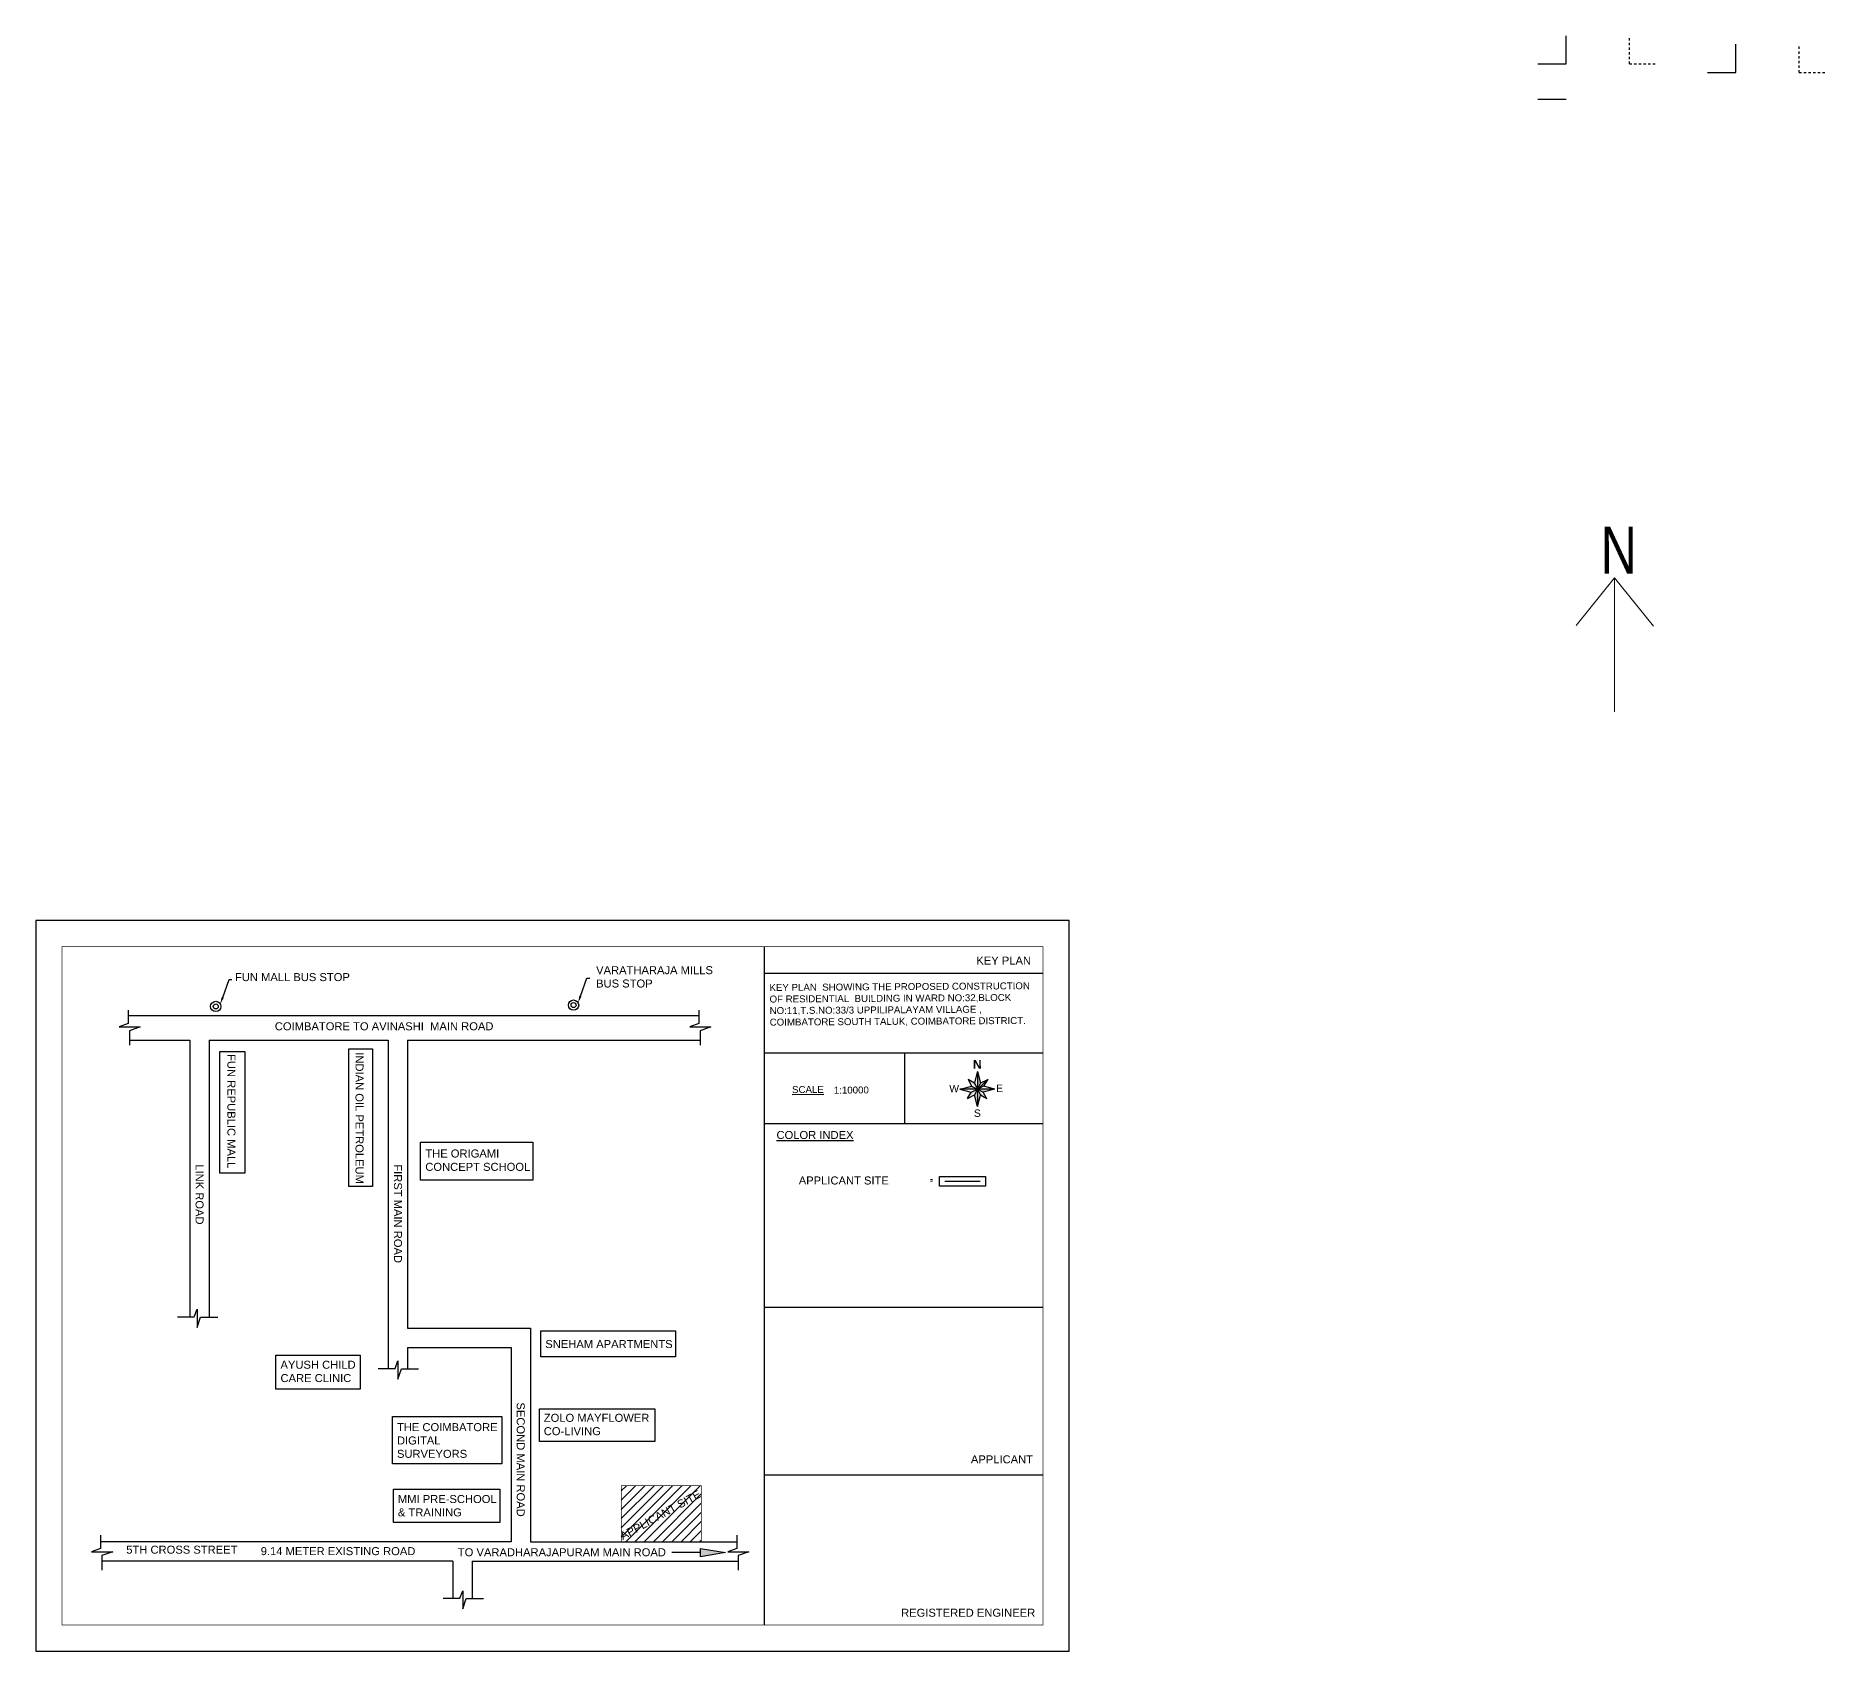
# Model space of a CAD drawing. Header units: metres. Extents: x 1549 to 1752, y 1518 to 3502.
# Drawn here: x 1661.5 to 1737.8, y 1518.4 to 1587.2 of the extents above; entities that cross this region are included whole.
import ezdxf
from ezdxf import colors
from ezdxf.entities.mleader import LeaderData, LeaderLine
from ezdxf.enums import TextEntityAlignment as Align
from ezdxf.math import Vec2, Vec3

# ---------------------------------------------------------------- set-up
doc = ezdxf.new("R2010")
doc.units = ezdxf.units.M
doc.linetypes.add('ACAD_ISO02W100', pattern=[15, 12, -3])
doc.layers.add('LOCATION_PLAN', color=7, linetype='Continuous', lineweight=0)
doc.layers.add('NORTH_DIRECTION', color=7, linetype='Continuous', lineweight=0)
doc.styles.add('SLS-Arial', font='arial.ttf')
doc.styles.add('SSC - Arial', font='arial.ttf')
doc.styles.get("Standard").update_dxf_attribs({"font": 'arial.ttf'})
doc.styles.add('USA TEXT', font='GOTHIC.TTF', dxfattribs={"width": 0.8})

msp = doc.modelspace()

# ---------------------------------------------------------------- hatches: boundary and pattern name
at = {"linetype": 'ByBlock'}
h = msp.add_hatch(color=256, dxfattribs=at)
h.paths.add_polyline_path([(1701.58519441, 1543.07863702), (1701.58519441, 1542.33197948), (1701.71468764, 1542.57884582)])
h.paths.add_polyline_path([(1702.0072342, 1542.72845288), (1701.58519441, 1542.33197948), (1701.84669694, 1542.45768055)])
h.paths.add_polyline_path([(1702.33185194, 1542.33197948), (1701.58519441, 1542.33197948), (1701.83206075, 1542.20248625)])
h.paths.add_polyline_path([(1701.58519441, 1542.33197948), (1701.71089548, 1542.07047695), (1701.98166781, 1541.90993969)])
h.paths.add_polyline_path([(1701.58519441, 1542.33197948), (1701.45570118, 1542.08511314), (1701.58519441, 1541.58532195)])
h.paths.add_polyline_path([(1701.58519441, 1542.33197948), (1701.32369188, 1542.20627841), (1701.16315461, 1541.93550608)])
h.paths.add_polyline_path([(1701.33832806, 1542.46147271), (1700.83853687, 1542.33197948), (1701.58519441, 1542.33197948)])
h.paths.add_polyline_path([(1701.45949333, 1542.59348201), (1701.188721, 1542.75401928), (1701.58519441, 1542.33197948)])
h = msp.add_hatch()
h.set_pattern_fill('ANSI31', color=256, scale=2.224555)
h.set_pattern_definition([(45, (1391.03767, 1432.75554), (-0.19662473, 0.19662473), [])])
h.paths.add_polyline_path([(1689.81462165, 1525.42301777), (1686.4043307, 1525.42301777), (1686.4043307, 1523.03581411), (1689.81462165, 1523.03581411)])
h.paths.add_polyline_path([(1686.44005641, 1522.9742825), (1689.95365954, 1524.92054114), (1689.69728509, 1525.38337689), (1686.18368196, 1523.43711825)], flags=9)
msp.add_hatch(color=256).paths.add_polyline_path([(1689.7774481, 1522.75740888), (1689.7774481, 1522.57421082), (1689.77734522, 1522.39536547), (1690.84919537, 1522.57436543)])

# ---------------------------------------------------------------- linework, layer by layer
for p, q in [((1726.67575531, 1586.0249551), (1726.67575531, 1587.22439955)), ((1733.90221017, 1585.66334357), (1733.90221017, 1586.86278802)), ((1725.47631086, 1586.0249551), (1726.67575531, 1586.0249551)), ((1732.70276572, 1585.66334357), (1733.90221017, 1585.66334357)), ((1725.47631086, 1584.52495443), (1726.67575531, 1584.52495443)), ((1692.49032873, 1548.40590236), (1692.49032873, 1519.48668873)), ((1692.49032873, 1547.27026322), (1704.38512302, 1547.27026322)), ((1692.49032873, 1543.87530206), (1704.38512302, 1543.87530206)), ((1692.49032873, 1543.87530206), (1704.38512302, 1543.87530206)), ((1698.49440794, 1540.86378619), (1698.49440794, 1543.87530206)), ((1692.49032873, 1540.86378619), (1704.38512302, 1540.86378619)), ((1699.96039105, 1538.60678137), (1701.93020666, 1538.60678137)), ((1699.96039105, 1538.19444513), (1699.96039105, 1538.60678137)), ((1701.93020666, 1538.60678137), (1701.93020666, 1538.19444513)), ((1701.93020666, 1538.19444513), (1699.96039105, 1538.19444513)), ((1700.19471943, 1538.40686059), (1701.70649102, 1538.40686059)), ((1692.49032873, 1533.03323898), (1704.38512302, 1533.03323898)), ((1692.49032873, 1525.89157795), (1704.38512302, 1525.89157795))]:
    msp.add_line(p, q)
at = {"linetype": 'ACAD_ISO02W100', "ltscale": 0.003}
for p, q in [((1729.37575531, 1586.0249551), (1729.37575531, 1587.22439955)), ((1736.60221017, 1585.66334357), (1736.60221017, 1586.86278802)), ((1729.37575531, 1586.0249551, 0), (1730.57519975, 1586.0249551, 0)), ((1736.60221017, 1585.66334357, 0), (1737.80165461, 1585.66334357, 0))]:
    msp.add_line(p, q, dxfattribs=at)
at = {"lineweight": -2}
for p, q in [((1665.38405077, 1545.46500556), (1689.70488083, 1545.46500556)), ((1665.44018536, 1544.41458495), (1668.01409171, 1544.41458495)), ((1668.01409171, 1544.41458495), (1668.01409171, 1532.62453697)), ((1668.84039025, 1544.41458495), (1676.46324727, 1544.41458495)), ((1668.84039025, 1544.41458495), (1668.84039025, 1532.61609852)), ((1676.46324727, 1544.41458495), (1676.46324727, 1530.42298274)), ((1677.28954581, 1544.41458495), (1689.76101542, 1544.41458495)), ((1677.28954581, 1544.41458495), (1677.28954581, 1532.14315345)), ((1677.28954581, 1532.14315345), (1682.53093929, 1532.14315345)), ((1682.53093929, 1532.14315345), (1682.53093929, 1523.03581411)), ((1677.28954581, 1531.3168549), (1677.28954581, 1530.4145443)), ((1677.28954581, 1531.3168549), (1681.70464075, 1531.3168549)), ((1681.70464075, 1531.3168549), (1681.70464075, 1523.03581411)), ((1681.70464075, 1523.03581411), (1664.21013664, 1523.03581411)), ((1682.53093929, 1523.03581411), (1691.32680597, 1523.03581411)), ((1679.2279223, 1522.20951556), (1664.26627123, 1522.20951556)), ((1679.2279223, 1522.20951556), (1679.2279223, 1520.62669988)), ((1680.05422085, 1522.20951556), (1680.05422085, 1520.61826144)), ((1680.05422085, 1522.20951556), (1691.38294057, 1522.20951556))]:
    msp.add_line(p, q, dxfattribs=at)
for points in [[(1661.45121354, 1518.37441128), (1705.49740046, 1518.37441128), (1705.49740046, 1549.51817981), (1661.45121354, 1549.51817981)], [(1669.30008211, 1543.92989525), (1670.36468059, 1543.92989525), (1670.36468059, 1538.74709804), (1669.30008211, 1538.74709804)], [(1674.79465537, 1544.04258632), (1675.79977626, 1544.04258632), (1675.79977626, 1538.1766238), (1674.79465537, 1538.1766238)], [(1677.84923811, 1540.06863174), (1682.63489473, 1540.06863174), (1682.63489473, 1538.4527434), (1677.84923811, 1538.4527434)], [(1682.97001401, 1532.02738875), (1688.72036951, 1532.02738875), (1688.72036951, 1530.91824217), (1682.97001401, 1530.91824217)], [(1671.676217, 1530.99392594), (1675.27537983, 1530.99392594), (1675.27537983, 1529.54097717), (1671.676217, 1529.54097717)], [(1682.9253118, 1528.70142318), (1687.83416927, 1528.70142318), (1687.83416927, 1527.3153585), (1682.9253118, 1527.3153585)], [(1676.65580699, 1528.37087535), (1681.31451592, 1528.37087535), (1681.31451592, 1526.36458908), (1676.65580699, 1526.36458908)], [(1676.69512874, 1525.28453297), (1681.22752596, 1525.28453297), (1681.22752596, 1523.85305715), (1676.69512874, 1523.85305715)]]:
    msp.add_lwpolyline(points, close=True)
at = {"const_width": 0.02966073}
msp.add_lwpolyline([(1662.56349099, 1519.48668873), (1704.38512302, 1519.48668873), (1704.38512302, 1548.40590236), (1662.56349099, 1548.40590236)], close=True, dxfattribs=at)
at = {"lineweight": -2}
for points in [[(1665.38405077, 1545.69060561), (1665.38405077, 1545.12582525), (1665.00364414, 1544.98095888), (1665.90459003, 1544.98095888), (1665.44018536, 1544.81839516), (1665.44018536, 1544.20065392)], [(1689.70488083, 1545.69060561), (1689.70488083, 1545.12582525), (1689.3244742, 1544.98095888), (1690.22542009, 1544.98095888), (1689.76101542, 1544.81839516), (1689.76101542, 1544.20065392)], [(1667.4918415, 1532.62453697), (1668.20649736, 1532.62453697), (1668.32475133, 1532.94909209), (1668.32475133, 1532.1757904), (1668.47476621, 1532.61609852), (1669.20601429, 1532.61609852)], [(1676.04726383, 1530.42298274), (1676.76191969, 1530.42298274), (1676.88017366, 1530.74753786), (1676.88017366, 1529.97423618), (1677.03018854, 1530.4145443), (1677.76143662, 1530.4145443)], [(1664.21013664, 1523.31820428), (1664.21013664, 1522.75342393), (1663.82973001, 1522.60855756), (1664.7306759, 1522.60855756), (1664.26627123, 1522.44599384), (1664.26627123, 1521.8282526)], [(1691.32680597, 1523.31820428), (1691.32680597, 1522.75342393), (1690.94639935, 1522.60855756), (1691.84734524, 1522.60855756), (1691.38294057, 1522.44599384), (1691.38294057, 1521.8282526)], [(1678.81193886, 1520.62669988), (1679.52659472, 1520.62669988), (1679.64484869, 1520.951255), (1679.64484869, 1520.17795332), (1679.79486357, 1520.61826144), (1680.52611165, 1520.61826144)]]:
    msp.add_lwpolyline(points, dxfattribs=at)
at = {"linetype": 'ByBlock'}
for points in [[(1701.58519441, 1543.07863702), (1701.45949333, 1542.59348201)], [(1701.58519441, 1543.07863702), (1701.58519441, 1541.58532195)], [(1701.58519441, 1543.07863702), (1701.71468764, 1542.57884582)], [(1700.83853687, 1542.33197948), (1701.33832806, 1542.46147271)], [(1702.33185194, 1542.33197948), (1700.83853687, 1542.33197948)], [(1700.83853687, 1542.33197948), (1701.32369188, 1542.20627841)], [(1701.188721, 1542.75401928), (1701.33832806, 1542.46147271)], [(1701.188721, 1542.75401928), (1701.45949333, 1542.59348201)], [(1701.32369188, 1542.20627841), (1701.58519441, 1542.33197948)], [(1701.33832806, 1542.46147271), (1701.58519441, 1542.33197948)], [(1701.58519441, 1542.33197948), (1701.45570118, 1542.08511314)], [(1701.45949333, 1542.59348201), (1701.58519441, 1542.33197948)], [(1701.58519441, 1542.33197948), (1702.03857682, 1542.75789682)], [(1701.71468764, 1542.57884582), (1701.58519441, 1542.33197948)], [(1701.84669694, 1542.45768055), (1701.58519441, 1542.33197948)], [(1701.58519441, 1542.33197948), (1701.83206075, 1542.20248625)], [(1701.58519441, 1542.33197948), (1701.71089548, 1542.07047695)], [(1702.0072342, 1542.72845288), (1701.71468764, 1542.57884582)], [(1702.33185194, 1542.33197948), (1701.83206075, 1542.20248625)], [(1702.0072342, 1542.72845288), (1701.84669694, 1542.45768055)], [(1702.33185194, 1542.33197948), (1701.84669694, 1542.45768055)], [(1701.16315461, 1541.93550608), (1701.32369188, 1542.20627841)], [(1701.16315461, 1541.93550608), (1701.45570118, 1542.08511314)], [(1701.58519441, 1541.58532195), (1701.45570118, 1542.08511314)], [(1701.58519441, 1541.58532195), (1701.71089548, 1542.07047695)], [(1701.98166781, 1541.90993969), (1701.71089548, 1542.07047695)], [(1701.98166781, 1541.90993969), (1701.83206075, 1542.20248625)]]:
    msp.add_lwpolyline(points, dxfattribs=at)
at = {"color": 1, "const_width": 0.02966073}
msp.add_lwpolyline([(1686.4043307, 1525.42301777), (1689.81462165, 1525.42301777), (1689.81462165, 1523.03581411), (1686.4043307, 1523.03581411)], close=True, dxfattribs=at)
msp.add_lwpolyline([(1689.7774481, 1522.57421082), (1689.7774481, 1522.57421082), (1689.7774481, 1522.75740888), (1690.84919537, 1522.57436543), (1689.77734522, 1522.39536547), (1689.7774481, 1522.57421082), (1688.55246746, 1522.57421082)])
for centre, radius in [((1684.36854077, 1545.91170959), 0.22016656), ((1669.11984784, 1545.85433966), 0.22016656), ((1669.11984784, 1545.85433966), 0.10669189), ((1684.36854077, 1545.91170959), 0.10669189)]:
    msp.add_circle(centre, radius)
at = {"layer": 'LOCATION_PLAN'}
msp.add_lwpolyline([(1661.45121354, 1549.51817981), (1705.49740046, 1549.51817981), (1705.49740046, 1518.37441128), (1661.45121354, 1518.37441128)], close=True, dxfattribs=at)
at = {"layer": 'NORTH_DIRECTION'}
for points in [[(1728.74156521, 1558.40462956), (1728.74156521, 1558.40462956), (1728.74156521, 1564.12072738), (1727.10010653, 1562.08531862)], [(1730.39647847, 1562.06863494), (1730.39647847, 1562.06863494), (1728.74156521, 1564.12072738)]]:
    msp.add_lwpolyline(points, dxfattribs=at)

# ---------------------------------------------------------------- texts
at = {"linetype": 'ByBlock', "style": 'SLS-Arial'}
for s, height, p in [('KEY PLAN', 0.341098417, (1701.53804438, 1547.63865245)), ('%%UCOLOR INDEX', 0.3410984172, (1693.01967606, 1540.20544092)), ('APPLICANT SITE', 0.3410984172, (1693.96918743, 1538.26592959)), ('APPLICANT', 0.341098417, (1701.30629706, 1526.38041474)), ('5TH CROSS STREET ', 0.3410984172, (1665.30596434, 1522.52978837)), ('9.14 METER EXISTING ROAD', 0.3410984172, (1671.0360345, 1522.46734872)), ('TO VARADHARAJAPURAM MAIN ROAD', 0.3410984172, (1679.43906503, 1522.41954489)), ('REGISTERED ENGINEER', 0.3410984172, (1698.3303181, 1519.84283114))]:
    msp.add_text(s, height=height, dxfattribs=at).set_placement(p)
at = {"style": 'SSC - Arial'}
for s, height, p in [('%%USCALE', 0.295514133, (1693.68352569, 1542.16187948)), ('1:10000', 0.295514133, (1695.46423812, 1542.13851882)), ('-', 0.29551413, (1699.55280393, 1538.36269104)), ('-', 0.29551413, (1699.55280393, 1538.29139434))]:
    msp.add_text(s, height=height, rotation=0.3884923071, dxfattribs=at).set_placement(p)
for s, p in [('W', (1700.59434803, 1542.10134362)), ('E', (1702.53344338, 1542.11296544)), ('S', (1701.58519441, 1541.05326612))]:
    msp.add_text(s, height=0.31457895, rotation=0.3884923071, dxfattribs=at).set_placement(p, align=Align.BOTTOM_CENTER)
at = {"linetype": 'ByBlock', "style": 'SLS-Arial'}
msp.add_text('APPLICANT SITE', height=0.3410984172, rotation=28.9829902455, dxfattribs=at).set_placement((1686.47225868, 1523.09957743))
at = {"char_height": 0.3410984172, "attachment_point": 1}
for s, insert, width in [('FUN MALL BUS STOP', (1669.93938347, 1547.27596501), 16.0892776732), ('VARATHARAJA MILLS  BUS STOP', (1685.33215158, 1547.57070982), 5.562506042)]:
    msp.add_mtext(s, dxfattribs=dict(at, insert=insert, width=width))
at = {"rotation": 0.3884923072, "style": 'SSC - Arial'}
for s, insert, char_height, width, attachment_point in [('\\A1;KEY PLAN  SHOWING THE PROPOSED CONSTRUCTION OF RESIDENTIAL  BUILDING IN WARD NO:32,BLOCK {\\H1.86659x; }NO:11,T.S.NO:33/3 UPPILIPALAYAM VILLAGE , {\\H1.57772x; }COIMBATORE SOUTH TALUK, COIMBATORE DISTRICT.{\\H1.67401x; }', (1692.71931686, 1546.80903395), 0.29551413344, 11.5459186521, 1), ('{\\fArial|b1|i0|c0|p34;N}', (1701.57676278, 1543.57285385), 0.3670087774, 0.3746069668, 2)]:
    msp.add_mtext(s, dxfattribs=dict(at, insert=insert, char_height=char_height, width=width, attachment_point=attachment_point))
at = {"linetype": 'ByBlock', "char_height": 0.3410984172, "attachment_point": 1, "style": 'SLS-Arial'}
for s, insert, width in [(' COIMBATORE TO AVINASHI  MAIN ROAD', (1671.50487864, 1545.17934893), 11.6155189842), ('THE ORIGAMI CONCEPT SCHOOL', (1678.05174529, 1539.75699408), 5.1871060486), ('SNEHAM APARTMENTS', (1683.16585821, 1531.63556164), 11.6155189842), ('AYUSH CHILD CARE CLINIC', (1671.87910117, 1530.75378256), 4.3852856456), ('THE COIMBATORE DIGITAL SURVEYORS', (1676.84365102, 1528.09348575), 4.3840597188), ('ZOLO MAYFLOWER CO-LIVING ', (1683.10100208, 1528.49059903), 6.1419169374), ('MMI PRE-SCHOOL & TRAINING', (1676.88397902, 1525.02903769), 4.3840597188)]:
    msp.add_mtext(s, dxfattribs=dict(at, insert=insert, width=width))
at = {"linetype": 'ByBlock', "width": 11.6155189842, "attachment_point": 1, "rotation": 270, "style": 'SLS-Arial'}
for s, insert, char_height in [('INDIAN OIL PETROLEUM', (1675.4178991, 1543.90087492), 0.3410984172), ('FUN REPUBLIC MALL', (1669.95763452, 1543.82315413), 0.3410984172), ('LINK ROAD', (1668.60145229, 1539.12606762), 0.341098417), ('FIRST MAIN ROAD', (1677.05760669, 1539.12606762), 0.3410984172), ('SECOND MAIN ROAD', (1682.28999756, 1528.97558489), 0.3410984172)]:
    msp.add_mtext(s, dxfattribs=dict(at, insert=insert, char_height=char_height))
at = {"layer": 'NORTH_DIRECTION', "insert": (1728.14332516, 1566.30603988), "char_height": 2, "attachment_point": 1, "style": 'USA TEXT'}
msp.add_mtext_dynamic_manual_height_columns('N', width=1.185069558, gutter_width=30, heights=[2.65126197], dxfattribs=at)

# ---------------------------------------------------------------- leaders
ml = msp.add_multileader_mtext('Standard')
ml.set_content('', color=256)
ml.set_leader_properties()
ml.build(insert=Vec2(0, 0))
ml.multileader.update_dxf_attribs({"arrow_head_size": 0.29660732})
ctx = ml.context
ctx.base_point, ctx.char_height, ctx.arrow_head_size, ctx.landing_gap_size, ctx.plane_origin = Vec3(1669.80830761, 1547.00231655), 0.05932146, 0.29660732, 0.02966073, Vec3(1669.78956431, 1547.81891355)
notes = []
notes.append((ctx, [(1, (1, 1, 0), (1669.68966468, 1547.00231655), (1, 0), 0.11864293, [(0, [(1669.31465967, 1545.95691483)], 0, [])])]))
ctx.mtext.insert, ctx.mtext.flow_direction = Vec3(1669.83796834, 1547.03197728), 5
ml = msp.add_multileader_mtext('Standard')
ml.set_content('', color=256)
ml.set_leader_properties()
ml.build(insert=Vec2(0, 0))
ml.multileader.update_dxf_attribs({"arrow_head_size": 0.29660732})
ctx = ml.context
ctx.base_point, ctx.char_height, ctx.arrow_head_size, ctx.landing_gap_size, ctx.plane_origin = Vec3(1685.05700054, 1547.05968648), 0.05932146, 0.29660732, 0.02966073, Vec3(1685.03825724, 1547.87628348)
notes.append((ctx, [(1, (1, 1, 0), (1684.93835761, 1547.05968648), (1, 0), 0.11864293, [(0, [(1684.5633526, 1546.01428477)], 0, [])])]))
ctx.mtext.insert, ctx.mtext.flow_direction = Vec3(1685.08666127, 1547.08934721), 5
for ctx, leaders in notes:
    for number, flags, end, landing, length, lines in leaders:
        leader = LeaderData()
        leader.index, (leader.has_last_leader_line, leader.has_dogleg_vector, leader.attachment_direction) = number, flags
        leader.last_leader_point, leader.dogleg_vector, leader.dogleg_length = Vec3(end), Vec3(landing), length
        for number, points, colour, breaks in lines:
            line = LeaderLine()
            line.index, line.vertices, line.color, line.breaks = number, Vec3.list(points), colors.encode_raw_color(colour), breaks
            leader.lines.append(line)
        ctx.leaders.append(leader)

doc.saveas('drawing.dxf')
